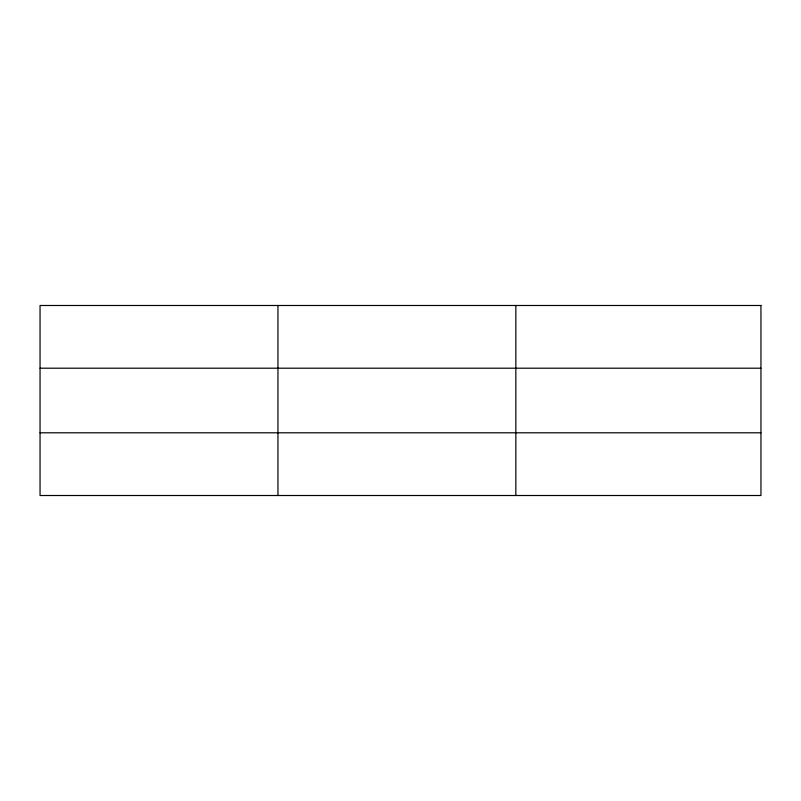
<?xml version="1.0" encoding="UTF-8"?>
<svg xmlns="http://www.w3.org/2000/svg" width="801" height="801" viewBox="0 0 801 801"><rect width="100%" height="100%" fill="white"/><g stroke="black" fill="none" stroke-linecap="round" stroke-linejoin="round"><path stroke-width="1.2" d="M277.947 495.509L277.947 305.491M515.844 495.509L515.844 305.491M40.05 368.2L760.95 368.2M40.05 432.8L760.95 432.8M760.95 305.491L760.95 495.509L40.05 495.509L40.05 305.491L760.95 305.491"/></g></svg>
